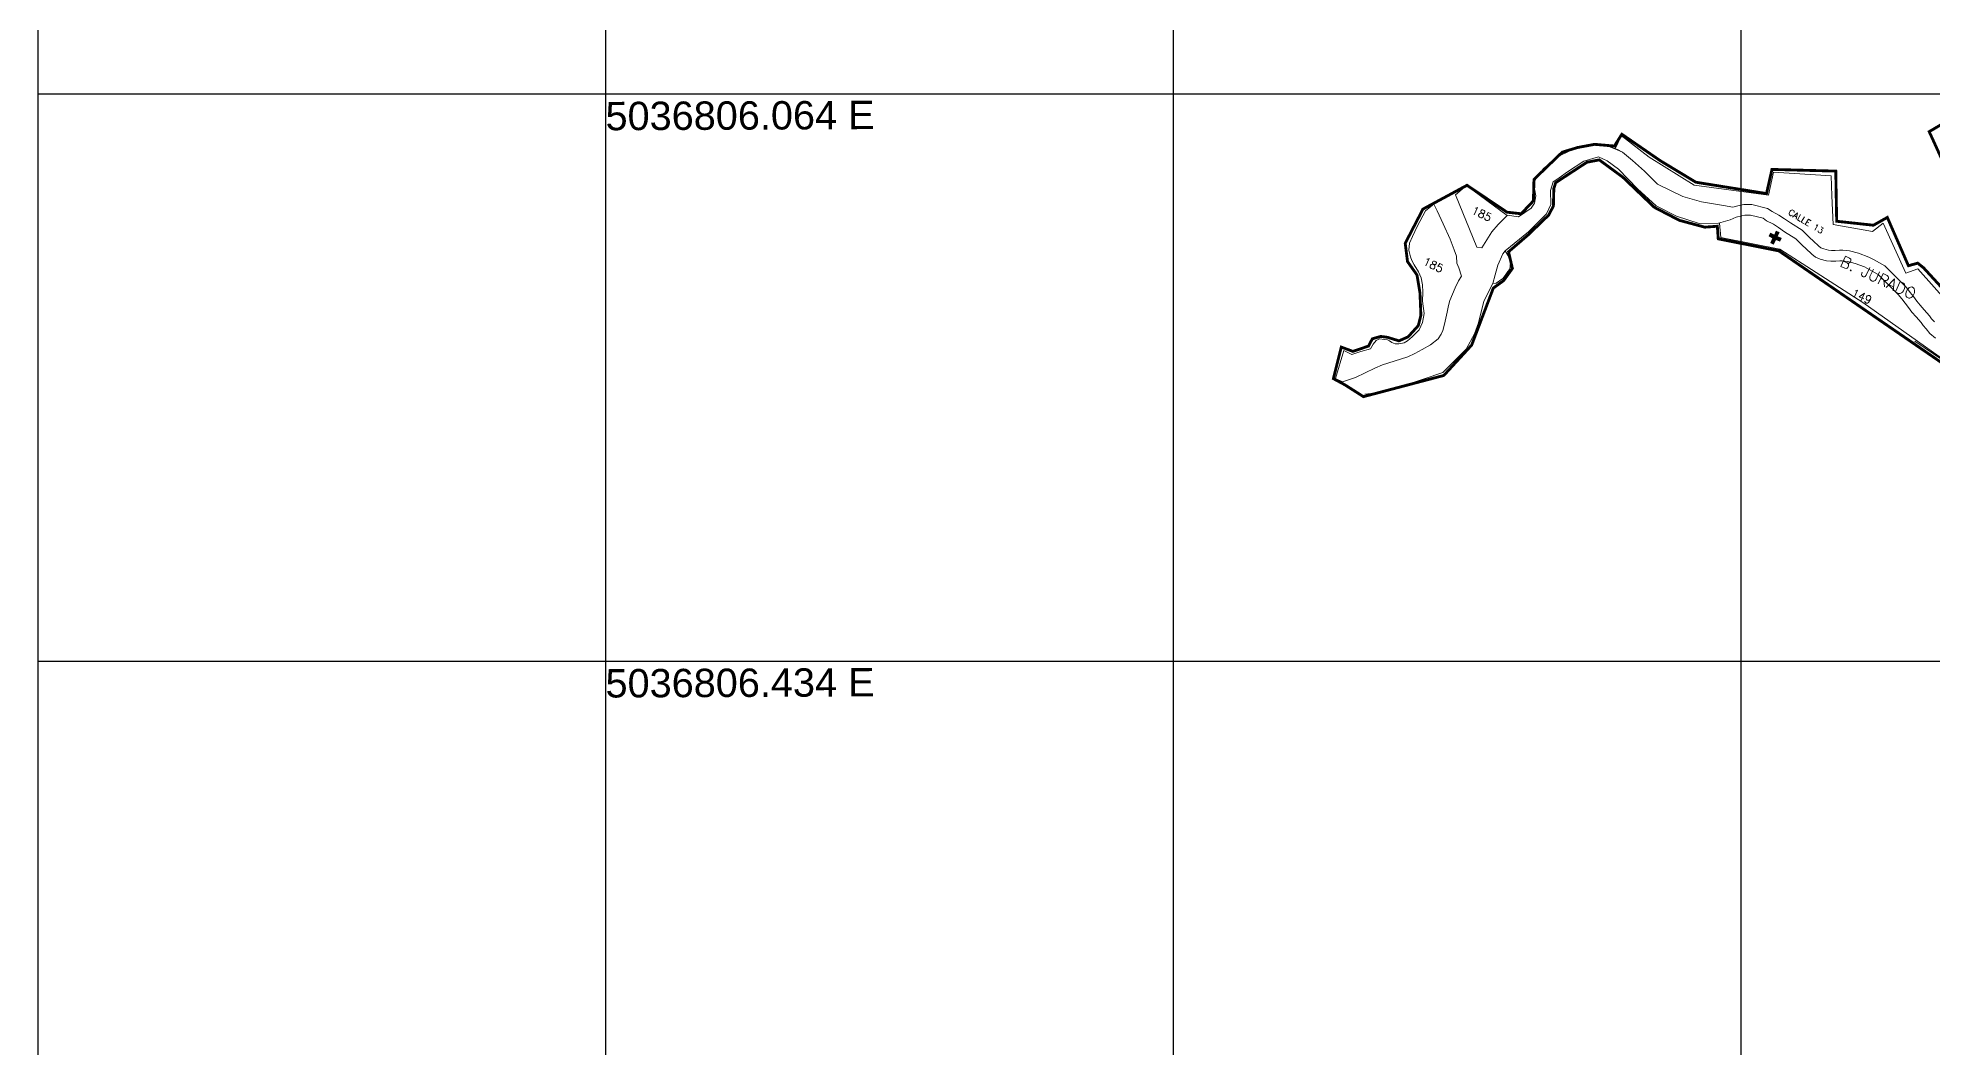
# Model space of a CAD drawing. Header units: millimetres. Extents: x 1479 to 6479, y -838 to 6662.
# Drawn here: x 1479 to 3148, y 3322 to 4211 of the extents above; entities that cross this region are included whole.
import ezdxf

# ---------------------------------------------------------------- set-up
doc = ezdxf.new("R2010")
doc.units = ezdxf.units.MM
for name, color, linetype, lineweight in [('CONVENCIONES', 7, 'Continuous', 5), ('MANZANAS', 254, 'Continuous', 5), ('Residencial', 6, 'Continuous', 20)]:
    doc.layers.add(name, color=color, linetype=linetype, lineweight=lineweight)
for name, color, linetype in [('COORDENADAS', 254, 'Continuous'), ('DIRECCION', 7, 'Continuous'), ('Rejilla', 9, 'Continuous'), ('TEXTOBARRIOS', 7, 'Continuous'), ('TEXTOFINAL', 7, 'Continuous'), ('TEXTOMANZANA', 7, 'Continuous')]:
    doc.layers.add(name, color=color, linetype=linetype)
doc.styles.add('60', font='romans.shx', dxfattribs={"height": 5.44})
doc.styles.add('80', font='romans.shx', dxfattribs={"height": 7.04})
doc.styles.add('style2', font='arial.ttf')

# ---------------------------------------------------------------- blocks, each defined once
blk = doc.blocks.new('CARLOS')
at = {"layer": 'TEXTOFINAL', "style": '80'}
for p in [(1156725.3, 1307017.8), (1156705.7, 1306958.9)]:
    blk.add_text('185', height=7.05, dxfattribs=at).set_placement(p)

msp = doc.modelspace()

# ---------------------------------------------------------------- hatches: boundary and pattern name
at = {"layer": 'CONVENCIONES'}
msp.add_hatch(color=1, dxfattribs=at).paths.add_polyline_path([(3008.6, 4037.6), (3005.1, 4039.3), (3003.9, 4036.7), (3007.4, 4035), (3005.4, 4030.7), (3008, 4029.5), (3010, 4033.8), (3013.5, 4032.2), (3014.7, 4034.8), (3011.2, 4036.4), (3012.8, 4039.9), (3010.2, 4041.1)])

# ---------------------------------------------------------------- linework, layer by layer
msp.add_lwpolyline([(2873.7, 4125.3), (2868.1, 4113.7)])
msp.add_lwpolyline([(3010.2, 4041.1), (3012.8, 4039.9), (3011.2, 4036.4), (3014.7, 4034.8), (3013.5, 4032.2), (3010, 4033.8), (3008, 4029.5), (3005.4, 4030.7), (3007.4, 4035), (3003.9, 4036.7), (3005.1, 4039.3), (3008.6, 4037.6)], close=True, dxfattribs=at)
at = {"layer": 'MANZANAS'}
for points in [[(3180.5, 3956.8), (3135, 4007.8), (3124.5, 4004), (3104.4, 4048.1), (3095.2, 4040.8), (3060.4, 4046.9), (3059.1, 4072.1), (3058.6, 4089.7), (3007.9, 4093.1), (3003.5, 4072.8), (2937.9, 4081.7), (2898.3, 4106.4), (2873.7, 4125.3)], [(3180.5, 3956.8), (3135, 4007.8), (3124.5, 4004), (3104.4, 4048.1), (3095.2, 4040.8), (3060.4, 4046.9), (3059.1, 4072.1), (3058.6, 4089.7), (3007.9, 4093.1), (3003.5, 4072.8), (2937.9, 4081.7), (2898.3, 4106.4), (2873.7, 4125.3)], [(2969.8, 4051), (2957.5, 4047.5), (2942.3, 4047.9), (2922.5, 4054.4), (2904.6, 4063.4), (2888.1, 4078.5), (2871.4, 4095.7), (2861.4, 4103), (2853.7, 4106.6), (2840.7, 4102.7), (2826.5, 4093.4), (2819.1, 4088.2), (2813.7, 4084.5), (2811.4, 4077), (2811.8, 4064.5), (2808, 4056.4), (2792, 4040.5), (2771.4, 4023.6)], [(2969.8, 4051), (2957.5, 4047.5), (2942.3, 4047.9), (2922.5, 4054.4), (2904.6, 4063.4), (2888.1, 4078.5), (2871.4, 4095.7), (2861.4, 4103), (2853.7, 4106.6), (2840.7, 4102.7), (2826.5, 4093.4), (2819.1, 4088.2), (2813.7, 4084.5), (2811.4, 4077), (2811.8, 4064.5), (2808, 4056.4), (2792, 4040.5), (2771.4, 4023.6)], [(2894.3, 4093.9), (2883.8, 4103.4), (2874.8, 4110.6), (2870.6, 4113), (2857.5, 4117.7), (2842.4, 4116.9), (2832.9, 4113.8), (2819.9, 4107.9), (2805.3, 4096.4), (2799, 4088.1), (2796.9, 4083.7), (2797.5, 4078.5), (2798.5, 4072.2), (2797.5, 4065.8), (2794.4, 4061.3), (2783.2, 4053.7), (2773.4, 4055.1)], [(2894.3, 4093.9), (2883.8, 4103.4), (2874.8, 4110.6), (2868.1, 4113.7), (2857.5, 4117.7), (2842.4, 4116.9), (2832.9, 4113.8), (2819.9, 4107.9), (2805.3, 4096.4), (2799, 4088.1), (2796.9, 4083.7), (2797.5, 4078.5), (2798.5, 4072.2), (2797.5, 4065.8), (2794.4, 4061.3), (2783.2, 4053.7), (2773.4, 4055.1)], [(2963.7, 4063.6), (2944.4, 4067), (2928, 4071.5), (2905.8, 4082.6), (2894.3, 4093.9)], [(2963.7, 4063.6), (2944.4, 4067), (2928, 4071.5), (2905.8, 4082.6), (2894.3, 4093.9)], [(2963.7, 4063.6), (2963.7, 4063.6), (2963.7, 4063.6), (2963.7, 4063.6), (2972, 4062.2), (2977.7, 4063.8), (2981.6, 4064.5), (2988.8, 4064.7), (3002.7, 4061.1), (3006.7, 4058.3), (3012.6, 4055.2), (3017.6, 4051.9), (3022.7, 4048.3), (3033.2, 4041.9), (3040, 4035.3), (3042.9, 4032.5), (3047.8, 4027.8), (3049.5, 4026.5), (3052.2, 4025.4), (3056.3, 4024.2), (3058.8, 4023.9), (3062.2, 4024.1), (3066.1, 4024.4), (3069, 4024.3), (3074.9, 4023.7), (3082.7, 4021.7), (3091.8, 4018.1), (3096.5, 4015.7), (3105.9, 4010.4), (3124.9, 3991.4), (3128.2, 3987.1), (3131.1, 3983.4), (3134.1, 3979.5), (3137, 3975.8), (3140.6, 3971.8), (3145.4, 3966.3), (3147.1, 3963.9), (3149.6, 3961.1)], [(2963.7, 4063.6), (2963.7, 4063.6), (2963.7, 4063.6), (2963.7, 4063.6), (2972, 4062.2), (2977.7, 4063.8), (2981.6, 4064.5), (2988.8, 4064.7), (3002.7, 4061.1), (3006.7, 4058.3), (3012.6, 4055.2), (3017.6, 4051.9), (3022.7, 4048.3), (3033.2, 4041.9), (3040, 4035.3), (3042.9, 4032.5), (3047.8, 4027.8), (3049.5, 4026.5), (3052.2, 4025.4), (3056.3, 4024.2), (3058.8, 4023.9), (3062.2, 4024.1), (3066.1, 4024.4), (3069, 4024.3), (3074.9, 4023.7), (3082.7, 4021.7), (3091.8, 4018.1), (3096.5, 4015.7), (3105.9, 4010.4), (3124.9, 3991.4), (3128.2, 3987.1), (3131.1, 3983.4), (3134.1, 3979.5), (3137, 3975.8), (3140.6, 3971.8), (3145.4, 3966.3), (3147.1, 3963.9), (3149.6, 3961.1)], [(2969.8, 4051), (2975.1, 4053.3), (2979.9, 4054.7), (2982.6, 4055.2), (2987.7, 4055.3), (2998.7, 4052.4), (3001.8, 4050.2), (3007.8, 4047.1), (3012.3, 4044.2), (3017.5, 4040.4), (3027.4, 4034.4), (3033.5, 4028.5), (3036.4, 4025.7), (3041.7, 4020.7), (3044.8, 4018.2), (3049.1, 4016.5), (3054.4, 4014.9), (3058.5, 4014.5), (3062.9, 4014.7), (3066.3, 4015), (3068.3, 4014.9), (3073.2, 4014.4), (3079.8, 4012.7), (3088, 4009.5), (3092.1, 4007.4), (3100.1, 4002.8), (3117.8, 3985.2), (3120.8, 3981.3), (3123.7, 3977.7), (3126.7, 3973.8), (3129.8, 3969.8), (3133.6, 3965.6), (3138, 3960.5), (3139.7, 3958), (3142.4, 3955), (3145.7, 3950.9), (3150.6, 3946.9)], [(2969.8, 4051), (2975.1, 4053.3), (2979.9, 4054.7), (2982.6, 4055.2), (2987.7, 4055.3), (2998.7, 4052.4), (3001.8, 4050.2), (3007.8, 4047.1), (3012.3, 4044.2), (3017.5, 4040.4), (3027.4, 4034.4), (3033.5, 4028.5), (3036.4, 4025.7), (3041.7, 4020.7), (3044.8, 4018.2), (3049.1, 4016.5), (3054.4, 4014.9), (3058.5, 4014.5), (3062.9, 4014.7), (3066.3, 4015), (3068.3, 4014.9), (3073.2, 4014.4), (3079.8, 4012.7), (3088, 4009.5), (3092.1, 4007.4), (3100.1, 4002.8), (3117.8, 3985.2), (3120.8, 3981.3), (3123.7, 3977.7), (3126.7, 3973.8), (3129.8, 3969.8), (3133.6, 3965.6), (3138, 3960.5), (3139.7, 3958), (3142.4, 3955), (3145.7, 3950.9), (3150.6, 3946.9)], [(2982.8, 4064.6), (2988.8, 4064.7), (3002.7, 4061.1), (3006.7, 4058.3), (3012.6, 4055.2), (3017.6, 4051.9), (3022.7, 4048.3), (3033.2, 4041.9), (3040, 4035.3), (3042.9, 4032.5), (3047.8, 4027.8), (3049.5, 4026.5), (3052.2, 4025.4), (3056.3, 4024.2), (3058.8, 4023.9), (3062.2, 4024.1), (3066.1, 4024.4), (3069, 4024.3), (3074.9, 4023.7), (3082.7, 4021.7), (3091.8, 4018.1), (3096.5, 4015.7), (3105.9, 4010.4), (3124.9, 3991.4), (3128.2, 3987.1), (3131.1, 3983.4), (3134.1, 3979.5), (3137, 3975.8), (3140.6, 3971.8), (3145.4, 3966.3), (3147.1, 3963.9), (3149.6, 3961.1)], [(2961.6, 4035.4), (2960.3, 4048.2)], [(2961.6, 4035.4), (2960.3, 4048.2)], [(3005, 4048.6), (3007.8, 4047.1), (3012.3, 4044.2), (3017.5, 4040.4), (3027.4, 4034.4), (3033.5, 4028.5), (3036.4, 4025.7), (3041.7, 4020.7), (3044.8, 4018.2), (3049.1, 4016.5), (3054.4, 4014.9), (3058.5, 4014.5), (3062.9, 4014.7), (3066.3, 4015), (3068.3, 4014.9), (3073.2, 4014.4), (3079.8, 4012.7), (3088, 4009.5), (3092.1, 4007.4), (3100.1, 4002.8), (3117.8, 3985.2), (3120.8, 3981.3), (3123.7, 3977.7), (3126.7, 3973.8), (3129.8, 3969.8), (3133.6, 3965.6), (3138, 3960.5), (3139.7, 3958), (3142.4, 3955), (3145.7, 3950.9), (3150.6, 3946.9)], [(2961.6, 4035.4), (3013.5, 4025.3), (3045.5, 4004.6), (3086.4, 3978.2)], [(2961.6, 4035.4), (3013.5, 4025.3), (3045.5, 4004.6), (3086.4, 3978.2)], [(2760.8, 3994.9), (2752.6, 3979.5), (2748.1, 3960.4), (2744.5, 3950.6), (2737.3, 3937.2), (2716.6, 3916.4), (2666.4, 3899.4), (2647.8, 3897.4)], [(2760.8, 3994.9), (2752.6, 3979.5), (2748.1, 3960.4), (2744.5, 3950.6), (2737.3, 3937.2), (2716.6, 3916.4), (2666.4, 3899.4), (2647.8, 3897.4)], [(3086.4, 3978.2), (3189.9, 3904.9), (3227.3, 3908.7), (3327.4, 3986.2), (3372.8, 3944.9), (3458.9, 3836.4)], [(3132.3, 3944.2), (3189.9, 3904.9), (3227.3, 3908.7), (3327.4, 3986.2), (3372.8, 3944.9), (3444.4, 3859.9)]]:
    msp.add_lwpolyline(points, dxfattribs=at)
for points in [[(2727.9, 4073), (2737.5, 4081.3), (2773.3, 4055), (2765.5, 4047), (2759.8, 4040.5), (2751.1, 4026.3), (2746.7, 4026.9), (2727.9, 4073)], [(2727.9, 4073), (2737.5, 4081.3), (2773.3, 4055), (2765.5, 4047), (2759.8, 4040.5), (2751.1, 4026.3), (2746.7, 4026.9), (2727.9, 4073)], [(2628.2, 3908.2), (2622, 3911.3), (2629.5, 3935.8), (2636.6, 3932.3), (2644.4, 3934.9), (2652.9, 3937.4), (2655.3, 3941.4), (2657.8, 3944.7), (2660.8, 3946.2), (2665.2, 3945.7), (2667.8, 3945.2), (2669.6, 3944.4), (2671.8, 3942.9), (2674.5, 3941.9), (2677.8, 3941.9), (2682.7, 3942.7), (2685.5, 3944.3), (2689.7, 3947.8), (2695.8, 3954.2), (2698.6, 3960.5), (2700.1, 3968.6), (2698.8, 3979.4), (2699, 3987.2), (2698.7, 3993.7), (2697.5, 3999.8), (2695.3, 4005.2), (2691.4, 4011.5), (2689.3, 4015.1), (2688.1, 4018.4), (2686.7, 4024.4), (2687.4, 4030.6), (2689.8, 4036.4), (2693.9, 4045.3), (2701.5, 4058.9), (2708.7, 4064.9), (2711.6, 4059), (2716.8, 4047.4), (2723.1, 4033.9), (2726.7, 4024.6), (2728.7, 4019.1), (2729.1, 4012.8), (2730.6, 4008.8), (2733, 4001.4), (2730.3, 3997.2), (2727.4, 3991.2), (2722.8, 3980.1), (2721.6, 3975.5), (2720.4, 3969.8), (2718.2, 3959.2), (2716.7, 3953.4), (2715.1, 3950.2), (2712.4, 3946.1), (2705.9, 3941), (2698.4, 3936.8), (2692, 3933.3), (2685.7, 3930.2), (2668.3, 3924.7), (2663.4, 3923.4), (2656.8, 3920.3), (2639.6, 3912), (2628.2, 3908.2)], [(2628.2, 3908.2), (2622, 3911.3), (2629.5, 3935.8), (2636.6, 3932.3), (2644.4, 3934.9), (2652.9, 3937.4), (2655.3, 3941.4), (2657.8, 3944.7), (2660.8, 3946.2), (2665.2, 3945.7), (2667.8, 3945.2), (2669.6, 3944.4), (2671.8, 3942.9), (2674.5, 3941.9), (2677.8, 3941.9), (2682.7, 3942.7), (2685.5, 3944.3), (2689.7, 3947.8), (2695.8, 3954.2), (2698.6, 3960.5), (2700.1, 3968.6), (2698.8, 3979.4), (2699, 3987.2), (2698.7, 3993.7), (2697.5, 3999.8), (2695.3, 4005.2), (2691.4, 4011.5), (2689.3, 4015.1), (2688.1, 4018.4), (2686.7, 4024.4), (2687.4, 4030.6), (2689.8, 4036.4), (2693.9, 4045.3), (2701.5, 4058.9), (2708.7, 4064.9), (2711.6, 4059), (2716.8, 4047.4), (2723.1, 4033.9), (2726.7, 4024.6), (2728.7, 4019.1), (2729.1, 4012.8), (2730.6, 4008.8), (2733, 4001.4), (2730.3, 3997.2), (2727.4, 3991.2), (2722.8, 3980.1), (2721.6, 3975.5), (2720.4, 3969.8), (2718.2, 3959.2), (2716.7, 3953.4), (2715.1, 3950.2), (2712.4, 3946.1), (2705.9, 3941), (2698.4, 3936.8), (2692, 3933.3), (2685.7, 3930.2), (2668.3, 3924.7), (2663.4, 3923.4), (2656.8, 3920.3), (2639.6, 3912), (2628.2, 3908.2)], [(2628.2, 3908.2), (2622, 3911.3), (2629.5, 3935.8), (2636.6, 3932.3), (2644.4, 3934.9), (2652.9, 3937.4), (2655.3, 3941.4), (2657.8, 3944.7), (2660.8, 3946.2), (2665.2, 3945.7), (2667.8, 3945.2), (2669.6, 3944.4), (2671.8, 3942.9), (2674.5, 3941.9), (2677.8, 3941.9), (2682.7, 3942.7), (2685.5, 3944.3), (2689.7, 3947.8), (2695.8, 3954.2), (2698.6, 3960.5), (2700.1, 3968.6), (2698.8, 3979.4), (2699, 3987.2), (2698.7, 3993.7), (2697.5, 3999.8), (2695.3, 4005.2), (2691.4, 4011.5), (2689.3, 4015.1), (2688.1, 4018.4), (2686.7, 4024.4), (2687.4, 4030.6), (2689.8, 4036.4), (2693.9, 4045.3), (2701.5, 4058.9), (2708.7, 4064.9), (2711.6, 4059), (2716.8, 4047.4), (2723.1, 4033.9), (2726.7, 4024.6), (2728.7, 4019.1), (2729.1, 4012.8), (2730.6, 4008.8), (2733, 4001.4), (2730.3, 3997.2), (2727.4, 3991.2), (2722.8, 3980.1), (2721.6, 3975.5), (2720.4, 3969.8), (2718.2, 3959.2), (2716.7, 3953.4), (2715.1, 3950.2), (2712.4, 3946.1), (2705.9, 3941), (2698.4, 3936.8), (2692, 3933.3), (2685.7, 3930.2), (2668.3, 3924.7), (2663.4, 3923.4), (2656.8, 3920.3), (2639.6, 3912), (2628.2, 3908.2)], [(2628.2, 3908.2), (2622, 3911.3), (2629.5, 3935.8), (2636.6, 3932.3), (2644.4, 3934.9), (2652.9, 3937.4), (2655.3, 3941.4), (2657.8, 3944.7), (2660.8, 3946.2), (2665.2, 3945.7), (2667.8, 3945.2), (2669.6, 3944.4), (2671.8, 3942.9), (2674.5, 3941.9), (2677.8, 3941.9), (2682.7, 3942.7), (2685.5, 3944.3), (2689.7, 3947.8), (2695.8, 3954.2), (2698.6, 3960.5), (2700.1, 3968.6), (2698.8, 3979.4), (2699, 3987.2), (2698.7, 3993.7), (2697.5, 3999.8), (2695.3, 4005.2), (2691.4, 4011.5), (2689.3, 4015.1), (2688.1, 4018.4), (2686.7, 4024.4), (2687.4, 4030.6), (2689.8, 4036.4), (2693.9, 4045.3), (2701.5, 4058.9), (2708.7, 4064.9), (2711.6, 4059), (2716.8, 4047.4), (2723.1, 4033.9), (2726.7, 4024.6), (2728.7, 4019.1), (2729.1, 4012.8), (2730.6, 4008.8), (2733, 4001.4), (2730.3, 3997.2), (2727.4, 3991.2), (2722.8, 3980.1), (2721.6, 3975.5), (2720.4, 3969.8), (2718.2, 3959.2), (2716.7, 3953.4), (2715.1, 3950.2), (2712.4, 3946.1), (2705.9, 3941), (2698.4, 3936.8), (2692, 3933.3), (2685.7, 3930.2), (2668.3, 3924.7), (2663.4, 3923.4), (2656.8, 3920.3), (2639.6, 3912), (2628.2, 3908.2)], [(2771.4, 4023.6), (2774.1, 4019.4), (2776.2, 4013.2), (2775.5, 4007.7), (2774, 4005.5), (2771.4, 4001.9), (2769.5, 3999.3), (2763.7, 3995.1), (2760.8, 3994.9), (2762.8, 4002.7), (2765, 4011.1), (2769.5, 4021.1), (2771.4, 4023.6)], [(2771.4, 4023.6), (2774.1, 4019.4), (2776.2, 4013.2), (2775.5, 4007.7), (2774, 4005.5), (2771.4, 4001.9), (2769.5, 3999.3), (2763.7, 3995.1), (2760.8, 3994.9), (2762.8, 4002.7), (2765, 4011.1), (2769.5, 4021.1), (2771.4, 4023.6)], [(2771.4, 4023.6), (2774.1, 4019.4), (2776.2, 4013.2), (2775.5, 4007.7), (2774, 4005.5), (2771.4, 4001.9), (2769.5, 3999.3), (2763.7, 3995.1), (2760.8, 3994.9), (2762.8, 4002.7), (2765, 4011.1), (2769.5, 4021.1), (2771.4, 4023.6)]]:
    msp.add_lwpolyline(points, close=True, dxfattribs=at)
at = {"layer": 'Rejilla'}
for p, q in [((1479.2, 6662.2), (1479.2, -337.8)), ((1479.2, 6662.2), (1479.2, -337.8)), ((1479.2, 6662.2), (1479.2, -837.8)), ((1479.2, 6662.2), (1479.2, -837.8)), ((1979.2, 6662.2), (1979.2, -337.8)), ((1979.2, 6662.2), (1979.2, -837.8)), ((2479.2, 6662.2), (2479.2, -337.8)), ((2479.2, 6662.2), (2479.2, -837.8)), ((2979.2, 6662.2), (2979.2, -337.8)), ((2979.2, 6662.2), (2979.2, -837.8)), ((1479.2, 4162.2), (5979.2, 4162.2)), ((1479.2, 4162.2), (6479.2, 4162.2)), ((1479.2, 3662.2), (5979.2, 3662.2)), ((1479.2, 3662.2), (6479.2, 3662.2))]:
    msp.add_line(p, q, dxfattribs=at)
at = {"layer": 'Residencial'}
for points in [[(3179.6, 4149.1, 2.5, 2.5, 0), (3145, 4128.8, 2.5, 2.5, 0), (3209.2, 3987.9, 2.5, 2.5, 0)], [(3182.8, 3962.1, 2.5, 2.5, 0), (3140.1, 4008.7, 2.5, 2.5, 0), (3134.9, 4012.9, 2.5, 2.5, 0), (3126.7, 4010.6, 2.5, 2.5, 0), (3108.1, 4053.2, 2.5, 2.5, 0), (3095.9, 4046.3, 2.5, 2.5, 0), (3063.5, 4049.8, 2.5, 2.5, 0), (3062.7, 4094, 2.5, 2.5, 0), (3006.5, 4095.5, 2.5, 2.5, 0), (3001.7, 4074.2, 2.5, 2.5, 0), (2939.5, 4084.2, 2.5, 2.5, 0), (2908.1, 4103.2, 2.5, 2.5, 0), (2874.3, 4126.5, 2.5, 2.5, 0), (2867.7, 4116.1, 2.5, 2.5, 0), (2850.3, 4117.6, 2.5, 2.5, 0), (2835.3, 4114.8, 2.5, 2.5, 0), (2821.8, 4110.7, 2.5, 2.5, 0), (2796.9, 4086.7, 2.5, 2.5, 0), (2796.4, 4067.8, 2.5, 2.5, 0), (2785.6, 4056.4, 2.5, 2.5, 0), (2773.1, 4057.8, 2.5, 2.5, 0), (2737.9, 4081.5, 2.5, 2.5, 0), (2699.1, 4060.5, 2.5, 2.5, 0), (2683.5, 4030.4, 2.5, 2.5, 0), (2685.5, 4014.3, 2.5, 2.5, 0), (2693.9, 4002.4, 2.5, 2.5, 0), (2696.5, 3986.5, 2.5, 2.5, 0), (2697.3, 3967, 2.5, 2.5, 0), (2695, 3957.8, 2.5, 2.5, 0), (2686, 3947.9, 2.5, 2.5, 0), (2678, 3944.4, 2.5, 2.5, 0), (2667.9, 3947.5, 2.5, 2.5, 0), (2661.9, 3948.3, 2.5, 2.5, 0), (2654.5, 3946.2, 2.5, 2.5, 0), (2651.2, 3939.8, 2.5, 2.5, 0), (2637.4, 3935.1, 2.5, 2.5, 0), (2627.2, 3938.9, 2.5, 2.5, 0), (2620.2, 3911.1, 2.5, 2.5, 0), (2630.4, 3905.6, 2.5, 2.5, 0), (2646.7, 3895.2, 2.5, 2.5, 0), (2717.5, 3913.9, 2.5, 2.5, 0), (2742, 3940.6, 2.5, 2.5, 0), (2761.1, 3990.9, 2.5, 2.5, 0), (2770.2, 3997.5, 2.5, 2.5, 0), (2777.9, 4008.2, 2.5, 2.5, 0), (2774.5, 4022.9, 2.5, 2.5, 0), (2791.8, 4037.8, 2.5, 2.5, 0), (2809.8, 4055.2, 2.5, 2.5, 0), (2814, 4063.2, 2.5, 2.5, 0), (2814.4, 4078.6, 2.5, 2.5, 0), (2816, 4083.8, 2.5, 2.5, 0), (2843.5, 4101.8, 2.5, 2.5, 0), (2854.4, 4103.9, 2.5, 2.5, 0), (2875.2, 4088.6, 2.5, 2.5, 0), (2902.9, 4062.1, 2.5, 2.5, 0), (2925, 4050.6, 2.5, 2.5, 0), (2947.3, 4044.6, 2.5, 2.5, 0), (2958.4, 4045.4, 2.5, 2.5, 0), (2959.2, 4034.3, 2.5, 2.5, 0), (3012.6, 4023.7, 2.5, 2.5, 0), (3187.2, 3903.6, 2.5, 2.5, 0)]]:
    msp.add_lwpolyline(points, format="xyseb", dxfattribs=at)

# ---------------------------------------------------------------- block references
at = {"rotation": 335}
msp.add_blockref('CARLOS', (-1597977.5, -691650.2), dxfattribs=at)

# ---------------------------------------------------------------- texts
at = {"layer": 'COORDENADAS', "style": 'style2'}
for s, p in [('5036806.064 E', (1979.2, 4130)), ('5036806.434 E', (1979.2, 3630))]:
    msp.add_text(s, height=25, rotation=0.2515, dxfattribs=at).set_placement(p)
at = {"layer": 'DIRECCION', "style": '60'}
msp.add_text('CALLE 13', height=5.45, rotation=329.3849, dxfattribs=at).set_placement((3020.3, 4056.1))
at = {"layer": 'TEXTOBARRIOS', "style": '60'}
msp.add_text('B. JURADO', height=10, rotation=335, dxfattribs=at).set_placement((3065.6, 4010.7))
at = {"layer": 'TEXTOMANZANA', "style": '80'}
msp.add_text('149', height=7.05, rotation=335, dxfattribs=at).set_placement((3075.9, 3984.1))

doc.saveas('drawing.dxf')
